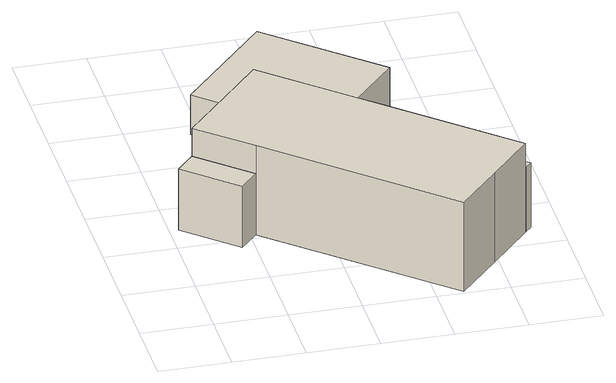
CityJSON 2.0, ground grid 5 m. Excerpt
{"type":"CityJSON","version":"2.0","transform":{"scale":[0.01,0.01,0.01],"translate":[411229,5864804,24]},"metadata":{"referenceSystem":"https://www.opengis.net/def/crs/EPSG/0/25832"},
"CityObjects":{
"building1":{"type":"Building","attributes":{"Gemeindeschluessel":"03454033","AbsoluteHoehe":"24.491","MittlereTraufHoehe":"30.083","Firsthoehe":"33.37","function":"31001_1000","roofType":"3100","measuredHeight":8.88},"address":[{"country":"Germany","locality":"Lorup","thoroughfareNumber":"3","thoroughfareName":"Alten Kuhlen"}],"children":["building1-1","building1-2","building1-3","building1-4","building1-5"],"geometry":[{"type":"MultiSurface","lod":"1","boundaries":[[[0,1,2,3,4,5,6,7,8]],[[9,10,11,12,13,14,15,16,17]],[[7,18,19,8]],[[10,9,7,6]],[[11,10,6,5]],[[4,20,21,5]],[[13,12,4,3]],[[2,22,23,3]],[[15,14,2,1]],[[16,15,1,0]],[[17,24,25,8]],[[18,9,17,19]],[[20,12,11,21]],[[22,14,13,23]]]}]},
"building1-1":{"type":"BuildingPart","attributes":{"AbsoluteHoehe":"24.491","MittlereTraufHoehe":"27.479","Firsthoehe":"27.479","roofType":"1000","measuredHeight":2.99},"parents":["building1"],"geometry":[{"type":"MultiSurface","lod":"1","boundaries":[[[26,27,28,29,30,31]],[[32,33,34,35,36,37]],[[32,37,31,30]],[[33,32,30,29]],[[34,33,29,28]],[[35,34,28,27]],[[36,35,27,26]],[[37,36,26,31]]]}]},
"building1-2":{"type":"BuildingPart","attributes":{"AbsoluteHoehe":"24.491","MittlereTraufHoehe":"29.144","Firsthoehe":"29.144","roofType":"1000","measuredHeight":4.65},"parents":["building1"],"geometry":[{"type":"MultiSurface","lod":"1","boundaries":[[[38,19,18,39]],[[9,17,40,41]],[[9,41,39,18]],[[40,17,19,38]],[[41,40,38,39]],[[17,9,18,19]]]}]},
"building1-3":{"type":"BuildingPart","attributes":{"AbsoluteHoehe":"24.491","MittlereTraufHoehe":"29.397","Firsthoehe":"29.397","roofType":"1000","measuredHeight":4.91},"parents":["building1"],"geometry":[{"type":"MultiSurface","lod":"1","boundaries":[[[42,43,44,45]],[[46,47,48,49]],[[46,50,51,44]],[[47,46,44,43]],[[48,47,43,42]],[[45,52,53,42]],[[52,49,48,53]]]}]},
"building1-4":{"type":"BuildingPart","attributes":{"AbsoluteHoehe":"24.491","MittlereTraufHoehe":"29.144","Firsthoehe":"29.144","roofType":"1000","measuredHeight":4.65},"parents":["building1"],"geometry":[{"type":"MultiSurface","lod":"1","boundaries":[[[22,53,54,55,23]],[[56,49,48,14,13]],[[56,13,23,55]],[[49,56,55,54]],[[14,48,53,22]],[[48,50,52,53]],[[13,14,22,23]]]}]},
"building1-5":{"type":"BuildingPart","attributes":{"AbsoluteHoehe":"24.491","MittlereTraufHoehe":"29.144","Firsthoehe":"29.144","roofType":"1000","measuredHeight":4.65},"parents":["building1"],"geometry":[{"type":"MultiSurface","lod":"1","boundaries":[[[20,57,58,59,21]],[[37,36,60,12,11]],[[37,11,21,59]],[[58,26,31,59]],[[60,36,58,57]],[[12,60,57,20]],[[26,36,37,31]],[[11,12,20,21]]]}]}
},
"vertices":[
[1685,17,726],[1970,336,726],[2255,654,726],[1468,1358,726],[1320,1491,726],[753,1998,726],[469,1679,726],[184,1361,726],[537,1045,726],[184,1361,49],[469,1679,49],[753,1998,49],[1320,1491,49],[1468,1358,49],[2255,654,49],[1970,336,49],[1685,17,49],[537,1045,49],[184,1361,514],[537,1045,514],[1320,1491,514],[753,1998,514],[2255,654,514],[1468,1358,514],[1686,18,49],[1686,18,726],
[1158,1739,348],[1775,2428,348],[1041,3084,348],[426,2396,348],[806,2056,348],[805,2055,348],[806,2056,49],[426,2396,49],[1041,3084,49],[1775,2428,49],[1158,1739,49],[805,2055,49],
[413,908,514],[60,1223,514],[413,908,49],[60,1223,49],
[2265,665,540],[2306,711,540],[1560,1379,540],[1518,1333,540],[1560,1379,49],[2306,711,49],[2265,665,49],[1518,1333,49],[1519,1333,49],[1519,1333,540],[1519,1333,514],[2265,665,514],
[1518,1333,514],[1478,1369,514],[1478,1369,49],
[1371,1548,514],[1158,1739,514],[805,2055,514],[1371,1548,49]
]}
